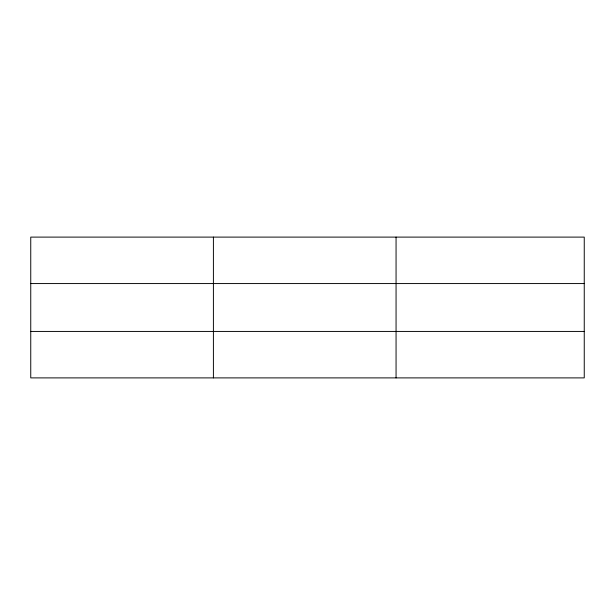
<?xml version="1.0" encoding="UTF-8"?>
<svg xmlns="http://www.w3.org/2000/svg" width="615" height="615" viewBox="0 0 615 615"><rect width="100%" height="100%" fill="white"/><g stroke="black" fill="none" stroke-linecap="round" stroke-linejoin="round"><path stroke-width="0.92" d="M213.405 237.106L213.405 377.894M396.06 237.106L396.06 377.894M584.25 331.431L584.25 377.894L30.75 377.894L30.75 237.106L584.25 237.106L584.25 331.431L30.75 331.431M30.75 283.569L584.25 283.569"/></g></svg>
